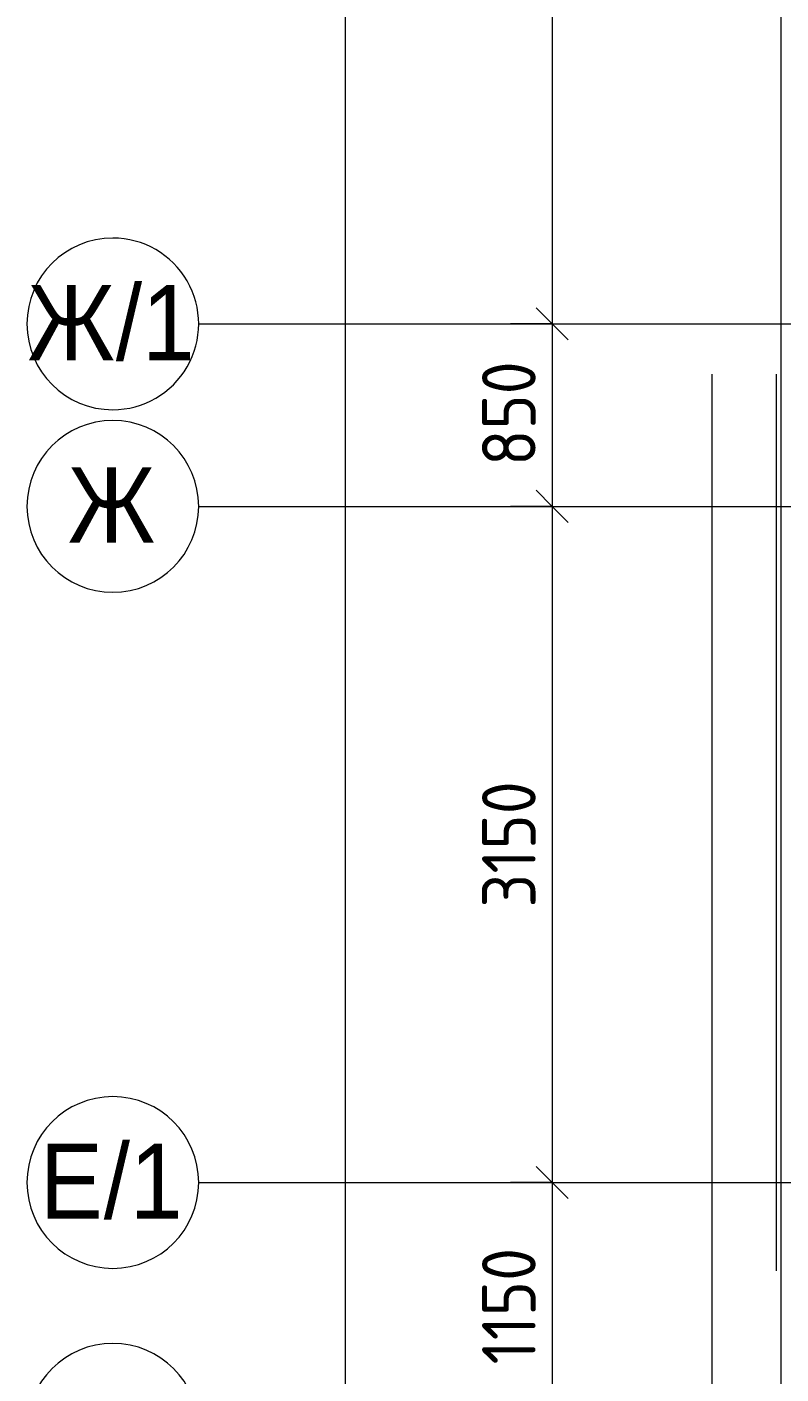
# Model space of a CAD drawing. Header units: millimetres. Extents: x -7229 to 196340, y -8553 to 29000.
# Drawn here: x 131584 to 135097, y 17257 to 23533 of the extents above; entities that cross this region are included whole.
import ezdxf

# ---------------------------------------------------------------- set-up
doc = ezdxf.new("R2010")
doc.units = ezdxf.units.MM
doc.linetypes.add('Осевая', pattern=[15875, 3175, -2381.25, 7937.5, -2381.25])
for name, color, linetype, lineweight in [('A-ANNO-DIMS', 7, 'Continuous', 9), ('A-ANNO-DIMS-100', 7, 'Continuous', 9), ('A-DETL-GENF', 7, 'Continuous', 9), ('Оси', 7, 'Continuous', 9), ('Оси-1', 7, 'Continuous', 20), ('Оси-2', 7, 'Осевая', 9)]:
    doc.layers.add(name, color=color, linetype=linetype, lineweight=lineweight)
doc.styles.add('Arial_1', font='arial.ttf', dxfattribs={"width": 0.9, "height": 350})
doc.styles.add('ISOCPEUR_1', font='isocpeur.ttf', dxfattribs={"width": 0.9, "height": 250})
doc.dimstyles.new('ISO-2_5_0_9К_БОЛЬШОЙ_1', dxfattribs={"dimscale": 304.8, "dimtxt": 248.995294, "dimasz": 0.492126, "dimexe": 0.393701, "dimexo": 0.984252, "dimgap": 0, "dimtad": 1, "dimdec": 0, "dimrnd": 10, "dimzin": 0, "dimdsep": 46, "dimtxsty": 'ISOCPEUR_1', "dimblk1": 'OBLIQUE', "dimblk2": 'OBLIQUE', "dimsah": 1, "dimcen": 0.09, "dimdle": 0.393701, "dimazin": 0, "dimtfac": 1, "dimtdec": 4, "dimtix": 1, "dimtmove": 0, "dimatfit": 3, "dimfxl": 1, "dimtvp": 1, "dimtolj": 1, "dimtzin": 0, "dimarcsym": 2})
doc.dimstyles.new('ISO-2_5_0_9К_БОЛЬШОЙ_2', dxfattribs={"dimscale": 304.8, "dimtxt": 248.995294, "dimasz": 0.492126, "dimexe": 0.393701, "dimexo": 0.984252, "dimgap": 0, "dimtad": 1, "dimdec": 0, "dimrnd": 10, "dimzin": 0, "dimdsep": 46, "dimtxsty": 'ISOCPEUR_1', "dimblk1": 'OBLIQUE', "dimblk2": 'OBLIQUE', "dimsah": 1, "dimcen": 0.09, "dimdle": 0.393701, "dimazin": 0, "dimtfac": 1, "dimtdec": 4, "dimtix": 1, "dimtmove": 2, "dimatfit": 3, "dimfxl": 1, "dimtvp": 1, "dimtolj": 1, "dimtzin": 0, "dimarcsym": 2})

# ---------------------------------------------------------------- blocks, each defined once
blk = doc.blocks.new('DET_L_Линия разрыва - М100-30654842-План монтажа зашивок 1 этажа в осях 23_1-33 лист 3')
at = {"layer": 'A-DETL-GENF'}
blk.add_line((11739.9, 0), (0, 0), dxfattribs=at)
blk = doc.blocks.new('Ось сетки - D8-29747960-План монтажа зашивок 1 этажа в осях 23_1-33 лист 3')
at = {"layer": 'Оси-1'}
for start, end in [(360, 180), (180, 360)]:
    blk.add_arc((0, 0), 4, start, end, dxfattribs=at)
blk = doc.blocks.new('DIMBLOCK14-План монтажа зашивок 1 этажа в осях 23_1-33 лист 3')
at = {"layer": 'A-ANNO-DIMS-100'}
for p, q in [((134030.5, 27120), (134030.5, 22150)), ((133836.6, 27000), (134150.5, 27000)), ((134030.5, 27000), (133836.6, 27000)), ((133836.6, 22150), (134150.5, 22150)), ((134030.5, 22150), (133836.6, 22150))]:
    blk.add_line(p, q, dxfattribs=at)
at = {"layer": 'A-ANNO-DIMS-100', "lineweight": 20}
for p, q in [((134030.5, 27000), (133955.5, 27075)), ((134030.5, 27000), (134105.5, 26925)), ((134030.5, 22150), (133955.5, 22225)), ((134030.5, 22150), (134105.5, 22075))]:
    blk.add_line(p, q, dxfattribs=at)
at = {"layer": 'A-ANNO-DIMS-100', "color": 0, "insert": (133703.9, 24247), "char_height": 250, "width": 787.208, "attachment_point": 1, "rotation": 90, "line_spacing_factor": 1.149209, "style": 'ISOCPEUR_1'}
blk.add_mtext('4850', dxfattribs=at)
blk = doc.blocks.new('_Oblique')
at = {"color": 0, "linetype": 'ByBlock', "lineweight": -2}
blk.add_line((-0.5, -0.5), (0.5, 0.5), dxfattribs=at)
blk = doc.blocks.new('DIMBLOCK15-План монтажа зашивок 1 этажа в осях 23_1-33 лист 3')
at = {"layer": 'A-ANNO-DIMS-100', "lineweight": 20}
for p, q in [((134030.5, 22150), (133955.5, 22225)), ((134030.5, 22150), (134105.5, 22075)), ((134030.5, 21300), (133955.5, 21375)), ((134030.5, 21300), (134105.5, 21225))]:
    blk.add_line(p, q, dxfattribs=at)
at = {"layer": 'A-ANNO-DIMS-100'}
for p, q in [((133836.6, 22150), (134150.5, 22150)), ((134030.5, 22150), (133836.6, 22150)), ((134030.5, 22150), (134030.5, 21300)), ((133836.6, 21300), (134150.5, 21300)), ((134030.5, 21300), (133836.6, 21300))]:
    blk.add_line(p, q, dxfattribs=at)
at = {"layer": 'A-ANNO-DIMS-100', "color": 0, "insert": (133703.9, 21488), "char_height": 250, "width": 568.858, "attachment_point": 1, "rotation": 90, "line_spacing_factor": 1.149209, "style": 'ISOCPEUR_1'}
blk.add_mtext('850', dxfattribs=at)
blk = doc.blocks.new('DIMBLOCK16-План монтажа зашивок 1 этажа в осях 23_1-33 лист 3')
at = {"layer": 'A-ANNO-DIMS-100', "lineweight": 20}
for p, q in [((134030.5, 21300), (133955.5, 21375)), ((134030.5, 21300), (134105.5, 21225)), ((134030.5, 18150), (133955.5, 18225)), ((134030.5, 18150), (134105.5, 18075))]:
    blk.add_line(p, q, dxfattribs=at)
at = {"layer": 'A-ANNO-DIMS-100'}
for p, q in [((133836.6, 21300), (134150.5, 21300)), ((134030.5, 21300), (133836.6, 21300)), ((134030.5, 21300), (134030.5, 18150)), ((133836.6, 18150), (134150.5, 18150)), ((134030.5, 18150), (133836.6, 18150))]:
    blk.add_line(p, q, dxfattribs=at)
at = {"layer": 'A-ANNO-DIMS-100', "color": 0, "insert": (133703.9, 19430.5), "char_height": 250, "width": 706.764, "attachment_point": 1, "rotation": 90, "line_spacing_factor": 1.149209, "style": 'ISOCPEUR_1'}
blk.add_mtext('3150', dxfattribs=at)
blk = doc.blocks.new('DIMBLOCK17-План монтажа зашивок 1 этажа в осях 23_1-33 лист 3')
at = {"layer": 'A-ANNO-DIMS-100', "lineweight": 20}
for p, q in [((134030.5, 18150), (133955.5, 18225)), ((134030.5, 18150), (134105.5, 18075)), ((134030.5, 17000), (133955.5, 17075)), ((134030.5, 17000), (134105.5, 16925))]:
    blk.add_line(p, q, dxfattribs=at)
at = {"layer": 'A-ANNO-DIMS-100'}
for p, q in [((133836.6, 18150), (134150.5, 18150)), ((134030.5, 18150), (133836.6, 18150)), ((134030.5, 18150), (134030.5, 17000)), ((133836.6, 17000), (134150.5, 17000)), ((134030.5, 17000), (133836.6, 17000))]:
    blk.add_line(p, q, dxfattribs=at)
at = {"layer": 'A-ANNO-DIMS-100', "color": 0, "insert": (133703.9, 17302.1), "char_height": 250, "width": 655.049, "attachment_point": 1, "rotation": 90, "line_spacing_factor": 1.149209, "style": 'ISOCPEUR_1'}
blk.add_mtext('1150', dxfattribs=at)
blk = doc.blocks.new('DIMBLOCK26-План монтажа зашивок 1 этажа в осях 23_1-33 лист 3')
at = {"layer": 'A-ANNO-DIMS-100'}
for p, q in [((133066, 27120), (133066, -120)), ((132872, 27000), (133186, 27000)), ((133066, 27000), (132872, 27000)), ((132872, 0), (133186, 0)), ((133066, 0), (132872, 0))]:
    blk.add_line(p, q, dxfattribs=at)
at = {"layer": 'A-ANNO-DIMS-100', "lineweight": 20}
for p, q in [((133066, 27000), (132991, 27075)), ((133066, 27000), (133141, 26925)), ((133066, 0), (132991, 75)), ((133066, 0), (133141, -75))]:
    blk.add_line(p, q, dxfattribs=at)
at = {"layer": 'A-ANNO-DIMS-100', "color": 0, "insert": (132739.3, 13767.9), "char_height": 250, "width": 948.097, "attachment_point": 1, "rotation": 90, "line_spacing_factor": 1.149209, "style": 'ISOCPEUR_1'}
blk.add_mtext('27000', dxfattribs=at)

msp = doc.modelspace()

# ---------------------------------------------------------------- linework, layer by layer
at = {"layer": 'Оси'}
for p, q in [((132383.9, 22150), (134883.9, 22150)), ((134776.3, 19415.1), (134776.3, 21915.1)), ((135076.3, 19415.1), (135076.3, 21915.1)), ((132383.9, 21300), (134883.9, 21300)), ((132383.9, 18150), (134883.9, 18150))]:
    msp.add_line(p, q, dxfattribs=at)
at = {"layer": 'Оси-2'}
for p, q in [((134883.9, 22150), (140956.3, 22150)), ((134883.9, 21300), (172796.3, 21300)), ((134776.3, 593.7), (134776.3, 19415.1)), ((135076.3, 1863.7), (135076.3, 19415.1)), ((134883.9, 18150), (172976.3, 18150))]:
    msp.add_line(p, q, dxfattribs=at)

# ---------------------------------------------------------------- block references
at = {"layer": 'A-DETL-GENF', "rotation": 270.0000000000003}
msp.add_blockref('DET_L_Линия разрыва - М100-30654842-План монтажа зашивок 1 этажа в осях 23_1-33 лист 3', (135097, 27380.8), dxfattribs=at)
at = {"layer": 'Оси-1', "xscale": 99.99999999999993, "yscale": 99.99999999999993, "zscale": 99.99999999999993}
for p, rotation in [((131983.9, 22150), 269.9999999999995), ((131983.9, 21300), 269.9999999999994), ((131983.9, 18150), 269.9999999999994), ((131983.9, 17000), 269.9999999999994)]:
    msp.add_blockref('Ось сетки - D8-29747960-План монтажа зашивок 1 этажа в осях 23_1-33 лист 3', p, dxfattribs=dict(at, rotation=rotation))

# ---------------------------------------------------------------- texts
at = {"layer": 'Оси', "char_height": 350, "attachment_point": 1, "style": 'Arial_1'}
for s, insert, width in [('/1', (131998, 22331), 454.557), ('\\fArial|b0|i0|c204|p34|;\\W.9;Ж', (131587.2, 22331), 497.848), ('\\fArial|b0|i0|c204|p34|;\\W.9;Ж', (131774.9, 21481), 497.848), ('\\fArial|b0|i0|c204|p34|;\\W.9;Е', (131643.9, 18331), 360.759), ('/1', (131941.6, 18331), 454.557)]:
    msp.add_mtext(s, dxfattribs=dict(at, insert=insert, width=width))

# ---------------------------------------------------------------- dimensions: what is measured, and where the dimension line sits
at = {"layer": 'A-ANNO-DIMS'}
dim = msp.add_linear_dim(base=(133066, 0), p1=(133172, 27000), p2=(133172, 0), angle=90, dimstyle='ISO-2_5_0_9К_БОЛЬШОЙ_2', override={"dimpost": '<>', "dimfxl": 26999.999823}, dxfattribs=at)
dim.commit()
dim.dimension.update_dxf_attribs({"geometry": 'DIMBLOCK26-План монтажа зашивок 1 этажа в осях 23_1-33 лист 3', "text_midpoint": (132906, 14241.9), "dimtype": 160, "text_rotation": 90})
for base, p1, p2, override, picture, middle in [((134030.5, 22150), (134136.6, 27000), (134136.6, 22150), {"dimpost": '<>', "dimfxl": 4849.999753}, 'DIMBLOCK14-План монтажа зашивок 1 этажа в осях 23_1-33 лист 3', (133905.5, 24575)), ((134030.5, 21300), (134136.6, 22150), (134136.6, 21300), {"dimpost": '<>', "dimfxl": 850}, 'DIMBLOCK15-План монтажа зашивок 1 этажа в осях 23_1-33 лист 3', (133905.5, 21725)), ((134030.5, 18150), (134136.6, 21300), (134136.6, 18150), {"dimpost": '<>', "dimfxl": 3150}, 'DIMBLOCK16-План монтажа зашивок 1 этажа в осях 23_1-33 лист 3', (133905.5, 19725)), ((134030.5, 17000), (134136.6, 18150), (134136.6, 17000), {"dimpost": '<>', "dimfxl": 1150}, 'DIMBLOCK17-План монтажа зашивок 1 этажа в осях 23_1-33 лист 3', (133905.5, 17575))]:
    dim = msp.add_linear_dim(base=base, p1=p1, p2=p2, angle=90, dimstyle='ISO-2_5_0_9К_БОЛЬШОЙ_1', override=override, dxfattribs=at)
    dim.commit()
    dim.dimension.update_dxf_attribs({"geometry": picture, "text_midpoint": middle})

doc.saveas('drawing.dxf')
